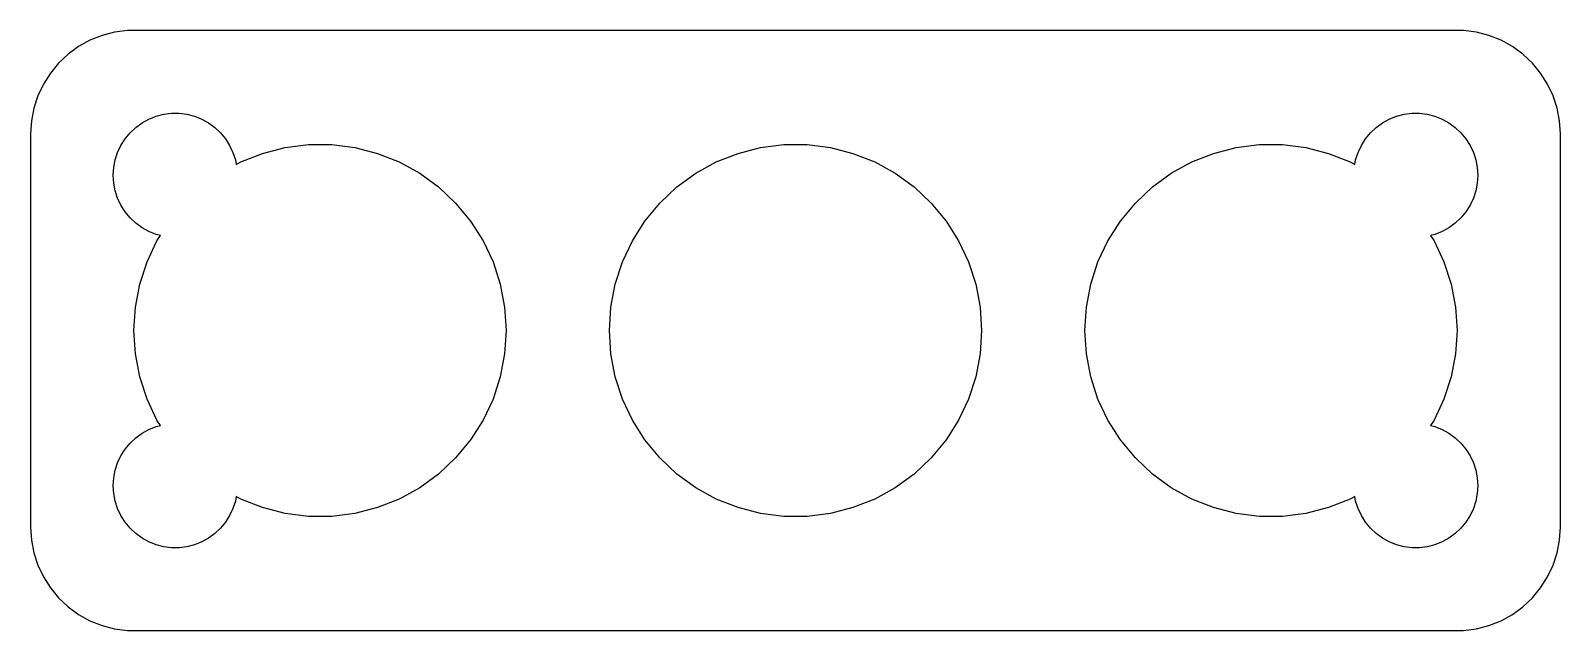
# Model space of a CAD drawing. Header units: metres. Extents: x -37 to 37, y -14.5 to 14.5.
import ezdxf

# ---------------------------------------------------------------- set-up
doc = ezdxf.new("R2010")
doc.units = ezdxf.units.M

msp = doc.modelspace()

# ---------------------------------------------------------------- linework, layer by layer
for p, q in [((-33.5451, 14.2553), (-34.1289, 14.0241)), ((-32.9369, 14.4114), (-33.5451, 14.2553)), ((-32.3139, 14.4901), (-32.9369, 14.4114)), ((32.3139, 14.4901), (-32.3139, 14.4901)), ((32.9369, 14.4114), (32.3139, 14.4901)), ((33.5451, 14.2553), (32.9369, 14.4114)), ((34.1289, 14.0241), (33.5451, 14.2553)), ((-35.1871, 13.3526), (-35.6448, 12.9227)), ((-34.6791, 13.7216), (-35.1871, 13.3526)), ((-34.1289, 14.0241), (-34.6791, 13.7216)), ((34.6791, 13.7216), (34.1289, 14.0241)), ((35.1871, 13.3526), (34.6791, 13.7216)), ((35.6448, 12.9227), (35.1871, 13.3526)), ((-35.6448, 12.9227), (-36.0451, 12.4389)), ((36.0451, 12.4389), (35.6448, 12.9227)), ((-36.3815, 11.9088), (-36.6489, 11.3406)), ((-36.0451, 12.4389), (-36.3815, 11.9088)), ((36.3815, 11.9088), (36.0451, 12.4389)), ((36.6489, 11.3406), (36.3815, 11.9088)), ((-36.6489, 11.3406), (-36.8429, 10.7434)), ((36.8429, 10.7434), (36.6489, 11.3406)), ((-36.8429, 10.7434), (-36.9606, 10.1267)), ((-30.927, 10.3532), (-30.5621, 10.4469)), ((-30.5621, 10.4469), (-30.1884, 10.4941)), ((-30.1884, 10.4941), (-29.8116, 10.4941)), ((-29.8116, 10.4941), (-29.4379, 10.4469)), ((-29.4379, 10.4469), (-29.0729, 10.3532)), ((29.0729, 10.3532), (29.4379, 10.4469)), ((29.4379, 10.4469), (29.8116, 10.4941)), ((29.8116, 10.4941), (30.1884, 10.4941)), ((30.1884, 10.4941), (30.5621, 10.4469)), ((30.5621, 10.4469), (30.927, 10.3532)), ((36.9606, 10.1267), (36.8429, 10.7434)), ((-36.9606, 10.1267), (-37, 9.5)), ((-32.1869, 9.55363), (-31.9123, 9.81154)), ((-31.9123, 9.81154), (-31.6075, 10.033)), ((-31.6075, 10.033), (-31.2773, 10.2145)), ((-31.2773, 10.2145), (-30.927, 10.3532)), ((-29.0729, 10.3532), (-28.7227, 10.2145)), ((-28.7227, 10.2145), (-28.3925, 10.033)), ((-28.3925, 10.033), (-28.0877, 9.81154)), ((-28.0877, 9.81154), (-27.8131, 9.55363)), ((27.8131, 9.55363), (28.0877, 9.81154)), ((28.0877, 9.81154), (28.3925, 10.033)), ((28.3925, 10.033), (28.7227, 10.2145)), ((28.7227, 10.2145), (29.0729, 10.3532)), ((30.927, 10.3532), (31.2773, 10.2145)), ((31.2773, 10.2145), (31.6075, 10.033)), ((31.6075, 10.033), (31.9123, 9.81154)), ((31.9123, 9.81154), (32.1869, 9.55363)), ((37, 9.5), (36.9606, 10.1267)), ((-37, 9.5), (-37, -9.5)), ((-32.7893, 8.60437), (-32.6289, 8.94525)), ((-32.6289, 8.94525), (-32.427, 9.26335)), ((-32.427, 9.26335), (-32.1869, 9.55363)), ((-27.8131, 9.55363), (-27.5729, 9.26335)), ((-27.5729, 9.26335), (-27.3711, 8.94525)), ((-27.3711, 8.94525), (-27.2107, 8.60437)), ((-24.6864, 8.84058), (-23.5651, 8.98224)), ((-23.5651, 8.98224), (-22.4349, 8.98224)), ((-22.4349, 8.98224), (-21.3136, 8.84058)), ((-1.68642, 8.84058), (-0.56511, 8.98224)), ((-0.56511, 8.98224), (0.56511, 8.98224)), ((0.56511, 8.98224), (1.68642, 8.84058)), ((21.3136, 8.84058), (22.4349, 8.98224)), ((22.4349, 8.98224), (23.5651, 8.98224)), ((23.5651, 8.98224), (24.6864, 8.84058)), ((27.2107, 8.60437), (27.3711, 8.94525)), ((27.3711, 8.94525), (27.5729, 9.26335)), ((27.5729, 9.26335), (27.8131, 9.55363)), ((32.1869, 9.55363), (32.427, 9.26335)), ((32.427, 9.26335), (32.6289, 8.94525)), ((32.6289, 8.94525), (32.7893, 8.60437)), ((37, -9.5), (37, 9.5)), ((-32.9763, 7.87599), (-32.9057, 8.24606)), ((-32.9057, 8.24606), (-32.7893, 8.60437)), ((-27.2107, 8.60437), (-27.0942, 8.24606)), ((-27.0942, 8.24606), (-27.0516, 8.02269)), ((-27.0516, 8.02269), (-26.832, 8.14343)), ((-26.832, 8.14343), (-25.7811, 8.55949)), ((-25.7811, 8.55949), (-24.6864, 8.84058)), ((-21.3136, 8.84058), (-20.2188, 8.55949)), ((-20.2188, 8.55949), (-19.168, 8.14343)), ((-19.168, 8.14343), (-18.1776, 7.59894)), ((-4.82243, 7.59894), (-3.832, 8.14343)), ((-3.832, 8.14343), (-2.78114, 8.55949)), ((-2.78114, 8.55949), (-1.68642, 8.84058)), ((1.68642, 8.84058), (2.78114, 8.55949)), ((2.78114, 8.55949), (3.832, 8.14343)), ((3.832, 8.14343), (4.82243, 7.59894)), ((18.1776, 7.59894), (19.168, 8.14343)), ((19.168, 8.14343), (20.2188, 8.55949)), ((20.2188, 8.55949), (21.3136, 8.84058)), ((24.6864, 8.84058), (25.7811, 8.55949)), ((25.7811, 8.55949), (26.832, 8.14343)), ((26.832, 8.14343), (27.0516, 8.02269)), ((27.0516, 8.02269), (27.0942, 8.24606)), ((27.0942, 8.24606), (27.2107, 8.60437)), ((32.7893, 8.60437), (32.9057, 8.24606)), ((32.9057, 8.24606), (32.9763, 7.87599)), ((-33, 7.5), (-32.9763, 7.87599)), ((-32.9763, 7.12399), (-33, 7.5)), ((-18.1776, 7.59894), (-17.2632, 6.93462)), ((-5.7368, 6.93462), (-4.82243, 7.59894)), ((4.82243, 7.59894), (5.7368, 6.93462)), ((17.2632, 6.93462), (18.1776, 7.59894)), ((32.9763, 7.87599), (33, 7.5)), ((33, 7.5), (32.9763, 7.12399)), ((-32.9057, 6.75392), (-32.9763, 7.12399)), ((-32.7893, 6.39561), (-32.9057, 6.75392)), ((-17.2632, 6.93462), (-16.4393, 6.16092)), ((-6.56071, 6.16092), (-5.7368, 6.93462)), ((5.7368, 6.93462), (6.56071, 6.16092)), ((16.4393, 6.16092), (17.2632, 6.93462)), ((32.9057, 6.75392), (32.7893, 6.39561)), ((32.9763, 7.12399), (32.9057, 6.75392)), ((-32.6289, 6.05473), (-32.7893, 6.39561)), ((-32.427, 5.73663), (-32.6289, 6.05473)), ((-16.4393, 6.16092), (-15.7188, 5.29005)), ((-7.28114, 5.29005), (-6.56071, 6.16092)), ((6.56071, 6.16092), (7.28114, 5.29005)), ((15.7188, 5.29005), (16.4393, 6.16092)), ((32.6289, 6.05473), (32.427, 5.73663)), ((32.7893, 6.39561), (32.6289, 6.05473)), ((-32.1869, 5.44635), (-32.427, 5.73663)), ((-31.9123, 5.18845), (-32.1869, 5.44635)), ((-31.6075, 4.96701), (-31.9123, 5.18845)), ((-15.7188, 5.29005), (-15.1132, 4.33577)), ((-7.88675, 4.33577), (-7.28114, 5.29005)), ((7.28114, 5.29005), (7.88675, 4.33577)), ((15.1132, 4.33577), (15.7188, 5.29005)), ((31.9123, 5.18845), (31.6075, 4.96701)), ((32.1869, 5.44635), (31.9123, 5.18845)), ((32.427, 5.73663), (32.1869, 5.44635)), ((-31.2773, 4.78551), (-31.6075, 4.96701)), ((-30.927, 4.64682), (-31.2773, 4.78551)), ((-30.7227, 4.59435), (-30.927, 4.64682)), ((-30.8867, 4.33577), (-30.7227, 4.59435)), ((30.927, 4.64682), (30.7227, 4.59435)), ((30.7227, 4.59435), (30.8867, 4.33577)), ((31.2773, 4.78551), (30.927, 4.64682)), ((31.6075, 4.96701), (31.2773, 4.78551)), ((-31.368, 3.31311), (-30.8867, 4.33577)), ((-15.1132, 4.33577), (-14.632, 3.31311)), ((-8.36798, 3.31311), (-7.88675, 4.33577)), ((7.88675, 4.33577), (8.36798, 3.31311)), ((14.632, 3.31311), (15.1132, 4.33577)), ((30.8867, 4.33577), (31.368, 3.31311)), ((-31.7172, 2.2382), (-31.368, 3.31311)), ((-14.632, 3.31311), (-14.2827, 2.2382)), ((-8.71724, 2.2382), (-8.36798, 3.31311)), ((8.36798, 3.31311), (8.71724, 2.2382)), ((14.2827, 2.2382), (14.632, 3.31311)), ((31.368, 3.31311), (31.7172, 2.2382)), ((-31.929, 1.12799), (-31.7172, 2.2382)), ((-14.2827, 2.2382), (-14.071, 1.12799)), ((-8.92903, 1.12799), (-8.71724, 2.2382)), ((8.71724, 2.2382), (8.92903, 1.12799)), ((14.071, 1.12799), (14.2827, 2.2382)), ((31.7172, 2.2382), (31.929, 1.12799)), ((-32, 0), (-31.929, 1.12799)), ((-14.071, 1.12799), (-14, 0)), ((-9, 0), (-8.92903, 1.12799)), ((8.92903, 1.12799), (9, 0)), ((14, 0), (14.071, 1.12799)), ((31.929, 1.12799), (32, 0)), ((-31.929, -1.12799), (-32, 0)), ((-14, 0), (-14.071, -1.12799)), ((-8.92903, -1.12799), (-9, 0)), ((9, 0), (8.92903, -1.12799)), ((14.071, -1.12799), (14, 0)), ((32, 0), (31.929, -1.12799)), ((-31.7172, -2.2382), (-31.929, -1.12799)), ((-14.071, -1.12799), (-14.2827, -2.2382)), ((-8.71724, -2.2382), (-8.92903, -1.12799)), ((8.92903, -1.12799), (8.71724, -2.2382)), ((14.2827, -2.2382), (14.071, -1.12799)), ((31.929, -1.12799), (31.7172, -2.2382)), ((-31.368, -3.31311), (-31.7172, -2.2382)), ((-14.2827, -2.2382), (-14.632, -3.31311)), ((-8.36798, -3.31311), (-8.71724, -2.2382)), ((8.71724, -2.2382), (8.36798, -3.31311)), ((14.632, -3.31311), (14.2827, -2.2382)), ((31.7172, -2.2382), (31.368, -3.31311)), ((-30.8867, -4.33577), (-31.368, -3.31311)), ((-14.632, -3.31311), (-15.1132, -4.33577)), ((-7.88675, -4.33577), (-8.36798, -3.31311)), ((8.36798, -3.31311), (7.88675, -4.33577)), ((15.1132, -4.33577), (14.632, -3.31311)), ((31.368, -3.31311), (30.8867, -4.33577)), ((-30.7227, -4.59435), (-30.8867, -4.33577)), ((-15.1132, -4.33577), (-15.7188, -5.29005)), ((-7.28114, -5.29005), (-7.88675, -4.33577)), ((7.88675, -4.33577), (7.28114, -5.29005)), ((15.7188, -5.29005), (15.1132, -4.33577)), ((30.8867, -4.33577), (30.7227, -4.59435)), ((-31.9123, -5.18845), (-31.6075, -4.96701)), ((-31.6075, -4.96701), (-31.2773, -4.78551)), ((-31.2773, -4.78551), (-30.927, -4.64682)), ((-30.927, -4.64682), (-30.7227, -4.59435)), ((30.7227, -4.59435), (30.927, -4.64682)), ((30.927, -4.64682), (31.2773, -4.78551)), ((31.2773, -4.78551), (31.6075, -4.96701)), ((31.6075, -4.96701), (31.9123, -5.18845)), ((-32.6289, -6.05473), (-32.427, -5.73663)), ((-32.427, -5.73663), (-32.1869, -5.44635)), ((-32.1869, -5.44635), (-31.9123, -5.18845)), ((-15.7188, -5.29005), (-16.4393, -6.16092)), ((-6.56071, -6.16092), (-7.28114, -5.29005)), ((7.28114, -5.29005), (6.56071, -6.16092)), ((16.4393, -6.16092), (15.7188, -5.29005)), ((31.9123, -5.18845), (32.1869, -5.44635)), ((32.1869, -5.44635), (32.427, -5.73663)), ((32.427, -5.73663), (32.6289, -6.05473)), ((-32.9057, -6.75392), (-32.7893, -6.39561)), ((-32.7893, -6.39561), (-32.6289, -6.05473)), ((-16.4393, -6.16092), (-17.2632, -6.93462)), ((-5.7368, -6.93462), (-6.56071, -6.16092)), ((6.56071, -6.16092), (5.7368, -6.93462)), ((17.2632, -6.93462), (16.4393, -6.16092)), ((32.6289, -6.05473), (32.7893, -6.39561)), ((32.7893, -6.39561), (32.9057, -6.75392)), ((-33, -7.5), (-32.9763, -7.12399)), ((-32.9763, -7.12399), (-32.9057, -6.75392)), ((-17.2632, -6.93462), (-18.1776, -7.59894)), ((-4.82243, -7.59894), (-5.7368, -6.93462)), ((5.7368, -6.93462), (4.82243, -7.59894)), ((18.1776, -7.59894), (17.2632, -6.93462)), ((32.9057, -6.75392), (32.9763, -7.12399)), ((32.9763, -7.12399), (33, -7.5)), ((-32.9763, -7.87599), (-33, -7.5)), ((-32.9057, -8.24606), (-32.9763, -7.87599)), ((-27.0516, -8.02269), (-27.0942, -8.24606)), ((-26.832, -8.14343), (-27.0516, -8.02269)), ((-18.1776, -7.59894), (-19.168, -8.14343)), ((-3.832, -8.14343), (-4.82243, -7.59894)), ((4.82243, -7.59894), (3.832, -8.14343)), ((19.168, -8.14343), (18.1776, -7.59894)), ((27.0516, -8.02269), (26.832, -8.14343)), ((27.0942, -8.24606), (27.0516, -8.02269)), ((32.9763, -7.87599), (32.9057, -8.24606)), ((33, -7.5), (32.9763, -7.87599)), ((-32.7893, -8.60437), (-32.9057, -8.24606)), ((-32.6289, -8.94525), (-32.7893, -8.60437)), ((-27.2107, -8.60437), (-27.3711, -8.94525)), ((-27.0942, -8.24606), (-27.2107, -8.60437)), ((-25.7811, -8.55949), (-26.832, -8.14343)), ((-24.6864, -8.84058), (-25.7811, -8.55949)), ((-23.5651, -8.98224), (-24.6864, -8.84058)), ((-21.3136, -8.84058), (-22.4349, -8.98224)), ((-20.2188, -8.55949), (-21.3136, -8.84058)), ((-19.168, -8.14343), (-20.2188, -8.55949)), ((-2.78114, -8.55949), (-3.832, -8.14343)), ((-1.68642, -8.84058), (-2.78114, -8.55949)), ((-0.56511, -8.98224), (-1.68642, -8.84058)), ((1.68642, -8.84058), (0.56511, -8.98224)), ((2.78114, -8.55949), (1.68642, -8.84058)), ((3.832, -8.14343), (2.78114, -8.55949)), ((20.2188, -8.55949), (19.168, -8.14343)), ((21.3136, -8.84058), (20.2188, -8.55949)), ((22.4349, -8.98224), (21.3136, -8.84058)), ((24.6864, -8.84058), (23.5651, -8.98224)), ((25.7811, -8.55949), (24.6864, -8.84058)), ((26.832, -8.14343), (25.7811, -8.55949)), ((27.2107, -8.60437), (27.0942, -8.24606)), ((27.3711, -8.94525), (27.2107, -8.60437)), ((32.7893, -8.60437), (32.6289, -8.94525)), ((32.9057, -8.24606), (32.7893, -8.60437)), ((-37, -9.5), (-36.9606, -10.1267)), ((-32.427, -9.26335), (-32.6289, -8.94525)), ((-32.1869, -9.55363), (-32.427, -9.26335)), ((-31.9123, -9.81154), (-32.1869, -9.55363)), ((-27.8131, -9.55363), (-28.0877, -9.81154)), ((-27.5729, -9.26335), (-27.8131, -9.55363)), ((-27.3711, -8.94525), (-27.5729, -9.26335)), ((-22.4349, -8.98224), (-23.5651, -8.98224)), ((0.56511, -8.98224), (-0.56511, -8.98224)), ((23.5651, -8.98224), (22.4349, -8.98224)), ((27.5729, -9.26335), (27.3711, -8.94525)), ((27.8131, -9.55363), (27.5729, -9.26335)), ((28.0877, -9.81154), (27.8131, -9.55363)), ((32.1869, -9.55363), (31.9123, -9.81154)), ((32.427, -9.26335), (32.1869, -9.55363)), ((32.6289, -8.94525), (32.427, -9.26335)), ((36.9606, -10.1267), (37, -9.5)), ((-36.9606, -10.1267), (-36.8429, -10.7434)), ((-31.6075, -10.033), (-31.9123, -9.81154)), ((-31.2773, -10.2145), (-31.6075, -10.033)), ((-30.927, -10.3532), (-31.2773, -10.2145)), ((-30.5621, -10.4469), (-30.927, -10.3532)), ((-29.0729, -10.3532), (-29.4379, -10.4469)), ((-28.7227, -10.2145), (-29.0729, -10.3532)), ((-28.3925, -10.033), (-28.7227, -10.2145)), ((-28.0877, -9.81154), (-28.3925, -10.033)), ((28.3925, -10.033), (28.0877, -9.81154)), ((28.7227, -10.2145), (28.3925, -10.033)), ((29.0729, -10.3532), (28.7227, -10.2145)), ((29.4379, -10.4469), (29.0729, -10.3532)), ((30.927, -10.3532), (30.5621, -10.4469)), ((31.2773, -10.2145), (30.927, -10.3532)), ((31.6075, -10.033), (31.2773, -10.2145)), ((31.9123, -9.81154), (31.6075, -10.033)), ((36.8429, -10.7434), (36.9606, -10.1267)), ((-36.8429, -10.7434), (-36.6489, -11.3406)), ((-30.1884, -10.4941), (-30.5621, -10.4469)), ((-29.8116, -10.4941), (-30.1884, -10.4941)), ((-29.4379, -10.4469), (-29.8116, -10.4941)), ((29.8116, -10.4941), (29.4379, -10.4469)), ((30.1884, -10.4941), (29.8116, -10.4941)), ((30.5621, -10.4469), (30.1884, -10.4941)), ((36.6489, -11.3406), (36.8429, -10.7434)), ((-36.6489, -11.3406), (-36.3815, -11.9088)), ((36.3815, -11.9088), (36.6489, -11.3406)), ((-36.3815, -11.9088), (-36.0451, -12.4389)), ((-36.0451, -12.4389), (-35.6448, -12.9227)), ((35.6448, -12.9227), (36.0451, -12.4389)), ((36.0451, -12.4389), (36.3815, -11.9088)), ((-35.6448, -12.9227), (-35.1871, -13.3526)), ((35.1871, -13.3526), (35.6448, -12.9227)), ((-35.1871, -13.3526), (-34.6791, -13.7216)), ((-34.6791, -13.7216), (-34.1289, -14.0241)), ((-34.1289, -14.0241), (-33.5451, -14.2553)), ((33.5451, -14.2553), (34.1289, -14.0241)), ((34.1289, -14.0241), (34.6791, -13.7216)), ((34.6791, -13.7216), (35.1871, -13.3526)), ((-33.5451, -14.2553), (-32.9369, -14.4114)), ((-32.9369, -14.4114), (-32.3139, -14.4901)), ((-32.3139, -14.4901), (32.3139, -14.4901)), ((32.3139, -14.4901), (32.9369, -14.4114)), ((32.9369, -14.4114), (33.5451, -14.2553))]:
    msp.add_line(p, q)

doc.saveas('drawing.dxf')
